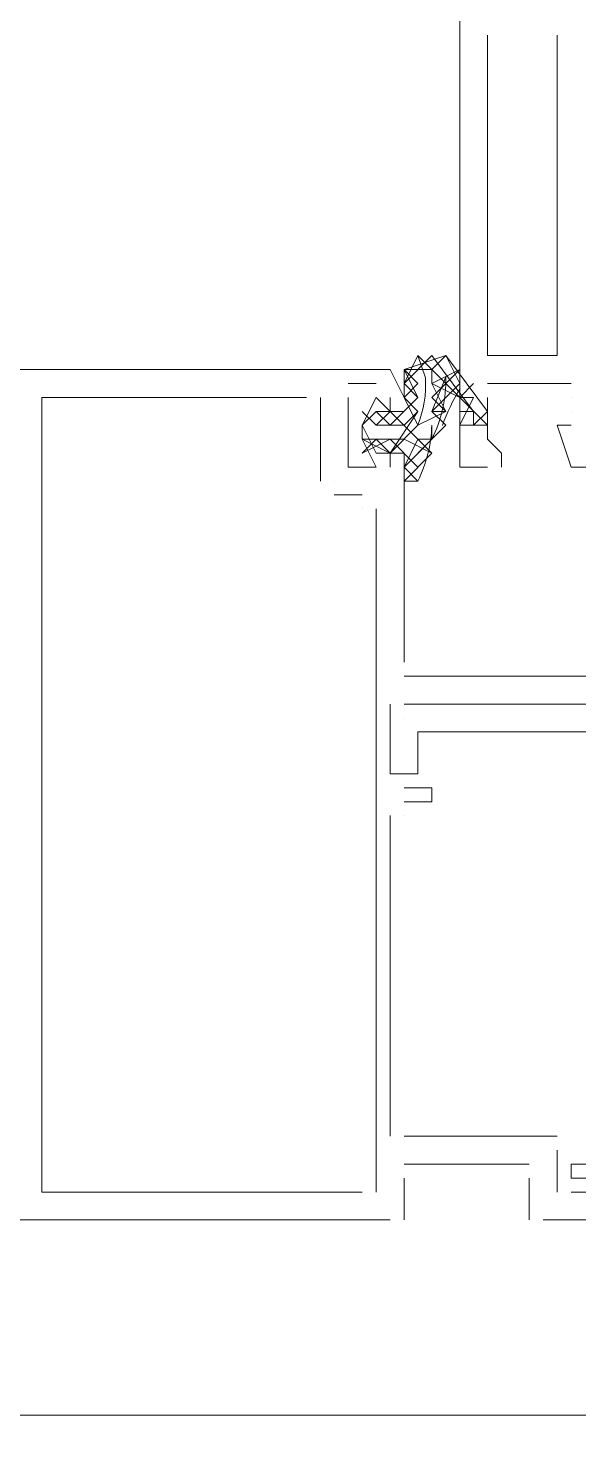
# Model space of a CAD drawing. Header units: millimetres. Extents: x 906 to 41302, y 848 to 28850.
# Drawn here: x 16186.2 to 16228, y 17190.5 to 17296.9 of the extents above; entities that cross this region are included whole.
import ezdxf

# ---------------------------------------------------------------- set-up
doc = ezdxf.new("R2010")
doc.units = ezdxf.units.MM
doc.layers.add('PDF_X-단위세대$및$주동평면도$A-DOOR', color=7, linetype='Continuous')
doc.layers.add('PDF_X-단위세대$및$주동평면도$A-WALL-DRY', color=7, linetype='Continuous')

msp = doc.modelspace()

# ---------------------------------------------------------------- linework, layer by layer
at = {"layer": 'PDF_X-단위세대$및$주동평면도$A-DOOR', "lineweight": 5}
for points in [[(16221.09, 17327.04), (16218.97, 17327.04), (16218.97, 17263.54), (16221.09, 17263.54)], [(16226.38, 17296.35), (16226.38, 17272.01), (16221.09, 17272.01), (16221.09, 17296.35)], [(16221.09, 17296.35), (16221.09, 17296.35)], [(16226.38, 17296.35), (16226.38, 17296.35)], [(16220.03, 17269.89), (16218.97, 17268.84), (16218.97, 17267.78), (16220.03, 17267.78), (16216.85, 17272.01), (16214.74, 17269.89), (16215.79, 17272.01)], [(16217.91, 17272.01), (16217.91, 17272.01)], [(16221.09, 17272.01), (16221.09, 17272.01)], [(16226.38, 17272.01), (16226.38, 17272.01)], [(16214.74, 17270.95), (16214.74, 17270.95)], [(16214.74, 17269.89), (16215.79, 17268.84), (16214.74, 17270.95)], [(16214.74, 17270.95), (16214.74, 17270.95)], [(16215.79, 17270.95), (16215.79, 17270.95)], [(16216.85, 17270.95), (16216.85, 17270.95)], [(16217.91, 17270.95), (16217.91, 17270.95)], [(16215.79, 17269.89), (16215.79, 17269.89)], [(16215.79, 17269.89), (16215.79, 17269.89)], [(16216.85, 17269.89), (16216.85, 17269.89)], [(16227.44, 17269.89), (16221.09, 17269.89)], [(16221.09, 17269.89), (16221.09, 17269.89)], [(16227.44, 17269.89), (16227.44, 17269.89)], [(16212.62, 17263.54), (16211.56, 17265.66), (16211.56, 17266.72), (16212.62, 17268.84), (16213.68, 17267.78), (16212.62, 17266.72)], [(16212.62, 17268.84), (16211.56, 17266.72), (16212.62, 17267.78), (16213.68, 17266.72), (16212.62, 17267.78), (16213.68, 17267.78), (16214.74, 17267.78)], [(16212.62, 17268.84), (16212.62, 17268.84)], [(16214.74, 17268.84), (16214.74, 17268.84)], [(16218.97, 17268.84), (16218.97, 17268.84)], [(16222.14, 17263.54), (16222.14, 17264.6), (16221.09, 17265.66), (16221.09, 17268.84)], [(16221.09, 17268.84), (16221.09, 17268.84)], [(16227.44, 17268.84), (16227.44, 17268.84)], [(16215.79, 17267.78), (16214.74, 17266.72), (16212.62, 17266.72), (16211.56, 17267.78)], [(16212.62, 17267.78), (16212.62, 17267.78)], [(16213.68, 17267.78), (16213.68, 17267.78)], [(16213.68, 17267.78), (16213.68, 17267.78)], [(16214.74, 17267.78), (16214.74, 17267.78)], [(16218.97, 17267.78), (16218.97, 17267.78)], [(16220.03, 17267.78), (16220.03, 17267.78)], [(16221.09, 17267.78), (16221.09, 17267.78)], [(16227.44, 17267.78), (16227.44, 17267.78)], [(16211.56, 17266.72), (16211.56, 17266.72)], [(16211.56, 17266.72), (16211.56, 17266.72)], [(16211.56, 17266.72), (16211.56, 17266.72)], [(16212.62, 17266.72), (16212.62, 17266.72)], [(16214.74, 17266.72), (16214.74, 17266.72)], [(16216.85, 17266.72), (16216.85, 17266.72)], [(16220.03, 17266.72), (16220.03, 17266.72)], [(16220.03, 17266.72), (16220.03, 17266.72)], [(16230.61, 17265.66), (16230.61, 17263.54), (16227.44, 17263.54), (16226.38, 17266.72), (16227.44, 17266.72)], [(16226.38, 17266.72), (16226.38, 17266.72)], [(16227.44, 17266.72), (16227.44, 17266.72)], [(16211.56, 17265.66), (16211.56, 17265.66)], [(16212.62, 17265.66), (16212.62, 17265.66)], [(16214.74, 17265.66), (16214.74, 17265.66)], [(16215.79, 17265.66), (16215.79, 17265.66)], [(16216.85, 17265.66), (16216.85, 17265.66)], [(16221.09, 17265.66), (16221.09, 17265.66)], [(16212.62, 17264.6), (16212.62, 17264.6)], [(16212.62, 17264.6), (16212.62, 17264.6)], [(16213.68, 17264.6), (16213.68, 17264.6)], [(16213.68, 17264.6), (16213.68, 17264.6)], [(16214.74, 17264.6), (16214.74, 17264.6)], [(16222.14, 17264.6), (16222.14, 17264.6)], [(16212.62, 17263.54), (16212.62, 17263.54)], [(16213.68, 17263.54), (16213.68, 17263.54)], [(16214.74, 17263.54), (16214.74, 17263.54)], [(16218.97, 17263.54), (16218.97, 17263.54)], [(16221.09, 17263.54), (16221.09, 17263.54)], [(16222.14, 17263.54), (16222.14, 17263.54)], [(16227.44, 17263.54), (16227.44, 17263.54)], [(16214.74, 17262.49), (16214.74, 17262.49)], [(16214.74, 17262.49), (16214.74, 17262.49)], [(16214.74, 17262.49), (16214.74, 17262.49)]]:
    msp.add_lwpolyline(points, dxfattribs=at)
for points in [[(16213.68, 17265.66), (16211.56, 17264.6), (16212.62, 17265.66), (16211.56, 17265.66), (16213.68, 17264.6), (16215.79, 17267.78), (16214.74, 17268.84), (16214.74, 17270.95), (16217.91, 17272.01), (16221.09, 17267.78), (16220.03, 17266.72), (16221.09, 17266.72), (16215.79, 17272.01), (16216.37, 17270.32, -0.108399), (16215.79, 17266.72), (16214.74, 17268.84), (16215.79, 17269.89), (16214.74, 17270.95), (16215.79, 17270.95), (16216.85, 17270.95), (16216.85, 17269.89), (16218.97, 17268.84), (16220.03, 17268.84), (16218.97, 17266.72), (16220.03, 17266.72), (16220.03, 17267.78)], [(16217.91, 17272.01), (16216.85, 17270.95), (16217.91, 17272.01), (16218.97, 17269.89), (16216.85, 17267.78), (16217.91, 17267.78), (16215.79, 17266.72), (16213.68, 17264.6), (16212.62, 17265.66), (16214.74, 17265.66), (16216.85, 17264.6), (16213.68, 17267.78), (16215.79, 17265.66), (16216.85, 17265.66), (16216.85, 17266.72, -0.1117), (16215.79, 17262.49), (16214.74, 17262.49), (16216.85, 17264.6)], [(16215.79, 17265.66), (16214.74, 17263.54), (16217.91, 17266.72), (16216.85, 17267.78), (16217.91, 17270.41, -0.124775), (16216.85, 17265.66), (16214.74, 17263.54), (16215.79, 17262.49), (16214.74, 17263.54), (16214.74, 17264.6), (16213.68, 17264.6), (16212.62, 17264.6), (16211.56, 17266.72), (16211.56, 17265.66)]]:
    msp.add_lwpolyline(points, format="xyb", dxfattribs=at)
at = {"layer": 'PDF_X-단위세대$및$주동평면도$A-DOOR', "lineweight": 9}
msp.add_lwpolyline([(16214.74, 17268.84), (16213.68, 17270.95), (16161.82, 17270.95), (16132.95, 17265.59, 0.364335), (16129.01, 17260.37), (16129.01, 17206.39)], format="xyb", dxfattribs=at)
for points in [[(16213.68, 17270.95), (16213.68, 17270.95)], [(16214.74, 17270.95), (16214.74, 17270.95)], [(16210.5, 17269.89), (16212.62, 17269.89)], [(16210.5, 17269.89), (16210.5, 17269.89)], [(16212.62, 17269.89), (16212.62, 17269.89)], [(16211.56, 17208.51), (16187.22, 17208.51), (16187.22, 17268.84), (16207.33, 17268.84)], [(16187.22, 17268.84), (16187.22, 17268.84)], [(16207.33, 17268.84), (16207.33, 17268.84)], [(16208.39, 17262.49), (16208.39, 17268.84)], [(16208.39, 17268.84), (16208.39, 17268.84)], [(16210.5, 17268.84), (16210.5, 17263.54), (16212.62, 17263.54)], [(16210.5, 17268.84), (16210.5, 17268.84)], [(16212.62, 17268.84), (16212.62, 17268.84)], [(16213.68, 17267.78), (16213.68, 17268.84)], [(16213.68, 17268.84), (16213.68, 17268.84)], [(16213.68, 17268.84), (16213.68, 17268.84)], [(16214.74, 17268.84), (16214.74, 17268.84)], [(16213.68, 17267.78), (16213.68, 17267.78)], [(16213.68, 17263.54), (16213.68, 17264.6)], [(16213.68, 17264.6), (16213.68, 17264.6)], [(16210.5, 17263.54), (16210.5, 17263.54)], [(16212.62, 17263.54), (16212.62, 17263.54)], [(16213.68, 17263.54), (16213.68, 17263.54)], [(16214.74, 17248.73), (16214.74, 17263.54)], [(16214.74, 17263.54), (16214.74, 17263.54)], [(16208.39, 17262.49), (16208.39, 17262.49)], [(16209.44, 17262.49), (16209.44, 17262.49)], [(16211.56, 17261.43), (16209.44, 17261.43)], [(16209.44, 17261.43), (16209.44, 17261.43)], [(16211.56, 17261.43), (16211.56, 17261.43)], [(16211.56, 17260.37), (16211.56, 17260.37)], [(16212.62, 17208.51), (16212.62, 17260.37)], [(16212.62, 17260.37), (16212.62, 17260.37)], [(16214.74, 17248.73), (16214.74, 17248.73)], [(16257.07, 17247.67), (16214.74, 17247.67)], [(16214.74, 17247.67), (16214.74, 17247.67)], [(16213.68, 17245.55), (16213.68, 17240.26)], [(16213.68, 17245.55), (16213.68, 17245.55)], [(16227.44, 17208.51), (16257.07, 17208.51), (16257.07, 17245.55), (16214.74, 17245.55), (16256.01, 17245.55)], [(16214.74, 17245.55), (16214.74, 17245.55)], [(16214.74, 17245.55), (16214.74, 17245.55)], [(16213.68, 17244.49), (16213.68, 17240.26), (16215.79, 17240.26), (16215.79, 17243.44), (16256.01, 17243.44), (16256.01, 17210.63), (16227.44, 17210.63), (16227.44, 17209.57), (16256.01, 17209.57)], [(16213.68, 17244.49), (16213.68, 17244.49)], [(16214.74, 17244.49), (16214.74, 17244.49)], [(16215.79, 17243.44), (16215.79, 17243.44)], [(16213.68, 17240.26), (16213.68, 17240.26)], [(16213.68, 17240.26), (16213.68, 17240.26)], [(16214.74, 17240.26), (16214.74, 17240.26)], [(16215.79, 17240.26), (16215.79, 17240.26)], [(16214.74, 17239.2), (16216.85, 17239.2), (16216.85, 17238.14), (16214.74, 17238.14)], [(16214.74, 17239.2), (16214.74, 17239.2)], [(16216.85, 17239.2), (16216.85, 17239.2)], [(16214.74, 17238.14), (16214.74, 17238.14)], [(16216.85, 17238.14), (16216.85, 17238.14)], [(16216.85, 17238.14), (16216.85, 17238.14)], [(16213.68, 17237.09), (16213.68, 17212.74)], [(16213.68, 17237.09), (16213.68, 17237.09)], [(16214.74, 17237.09), (16214.74, 17237.09)], [(16213.68, 17212.74), (16213.68, 17212.74)], [(16226.38, 17212.74), (16214.74, 17212.74)], [(16214.74, 17212.74), (16214.74, 17212.74)], [(16226.38, 17212.74), (16226.38, 17212.74)], [(16226.38, 17208.51), (16226.38, 17211.69)], [(16226.38, 17211.69), (16226.38, 17211.69)], [(16214.74, 17210.63), (16224.26, 17210.63)], [(16214.74, 17210.63), (16214.74, 17210.63)], [(16224.26, 17210.63), (16224.26, 17210.63)], [(16227.44, 17210.63), (16227.44, 17210.63)], [(16214.74, 17209.57), (16214.74, 17206.39)], [(16214.74, 17209.57), (16214.74, 17209.57)], [(16224.26, 17209.57), (16224.26, 17206.39)], [(16224.26, 17209.57), (16224.26, 17209.57)], [(16227.44, 17209.57), (16227.44, 17209.57)], [(16187.22, 17208.51), (16187.22, 17208.51)], [(16211.56, 17208.51), (16211.56, 17208.51)], [(16212.62, 17208.51), (16212.62, 17208.51)], [(16226.38, 17208.51), (16226.38, 17208.51)], [(16227.44, 17208.51), (16227.44, 17208.51)], [(16159.7, 17206.39), (16213.68, 17206.39)], [(16213.68, 17206.39), (16213.68, 17206.39)], [(16214.74, 17206.39), (16214.74, 17206.39)], [(16224.26, 17206.39), (16224.26, 17206.39)], [(16225.32, 17206.39), (16241.19, 17206.39), (16268.71, 17206.39)], [(16225.32, 17206.39), (16225.32, 17206.39)]]:
    msp.add_lwpolyline(points, dxfattribs=at)
at = {"layer": 'PDF_X-단위세대$및$주동평면도$A-DOOR', "lineweight": 5}
for points in [[(16218.97, 17270.95), (16216.85, 17269.89), (16217.91, 17267.78), (16216.85, 17268.84)], [(16215.79, 17268.84), (16213.68, 17266.72)], [(16213.68, 17265.66), (16215.79, 17263.54)]]:
    msp.add_lwpolyline(points, close=True, dxfattribs=at)
msp.add_arc((16231.14, 17261.96), 14.29, 148.0521, 160.5815, dxfattribs=at)
at = {"layer": 'PDF_X-단위세대$및$주동평면도$A-WALL-DRY', "lineweight": 13}
msp.add_lwpolyline([(16139.59, 17171.47), (16139.59, 17191.58), (18099.63, 17191.58), (18099.63, 17286.83), (18099.63, 18211.81)], dxfattribs=at)

doc.saveas('drawing.dxf')
